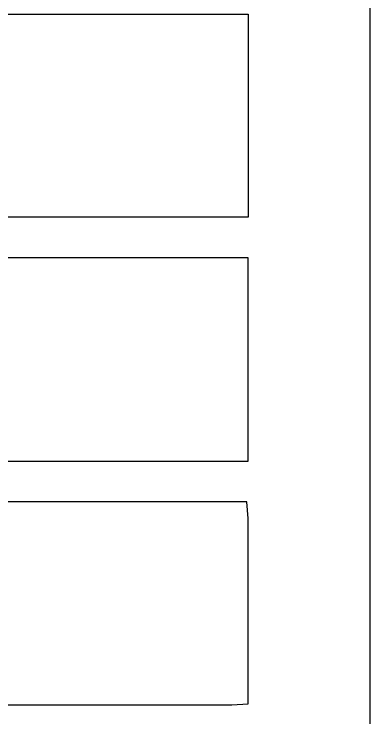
# Model space of a CAD drawing. Extents: x 0 to 1250, y 0 to 2500.
# Drawn here: x 1162.4 to 1250, y 147.2 to 320.5 of the extents above; entities that cross this region are included whole.
import ezdxf

# ---------------------------------------------------------------- set-up
doc = ezdxf.new("R2010")
doc.units = 0
doc.layers.add('CUT_18_MM', color=7, linetype='CONTINUOUS')
doc.layers.add('FRAME', color=7, linetype='CONTINUOUS')

msp = doc.modelspace()

# ---------------------------------------------------------------- linework, layer by layer
at = {"layer": 'CUT_18_MM', "linetype": 'CONTINUOUS'}
for p, q in [((1074.97, 320.46), (1220, 320.46)), ((1220, 320.46), (1220, 270.46)), ((1220, 270.46), (1074.97, 270.46))]:
    msp.add_line(p, q, dxfattribs=at)
at = {"layer": 'CUT_18_MM', "color": 7, "linetype": 'CONTINUOUS'}
for p, q in [((1220, 260.46), (1099.33, 260.46)), ((1220, 210.46), (1220, 260.46)), ((1099.33, 210.46), (1220, 210.46))]:
    msp.add_line(p, q, dxfattribs=at)
at = {"layer": 'CUT_18_MM'}
for p, q in [((1219.69, 200.43), (1111.21, 200.43)), ((1220, 196.29), (1219.69, 200.43)), ((1220, 150.68), (1220, 196.29)), ((1113.3, 150.46), (1169.47, 150.46)), ((1169.47, 150.46), (1181.54, 150.45)), ((1181.54, 150.45), (1192.42, 150.45)), ((1192.42, 150.45), (1201.92, 150.46)), ((1201.92, 150.46), (1215.98, 150.46)), ((1215.98, 150.46), (1220, 150.68))]:
    msp.add_line(p, q, dxfattribs=at)
at = {"layer": 'FRAME', "linetype": 'CONTINUOUS'}
msp.add_line((1250, 2500), (1250, 0), dxfattribs=at)

doc.saveas('drawing.dxf')
